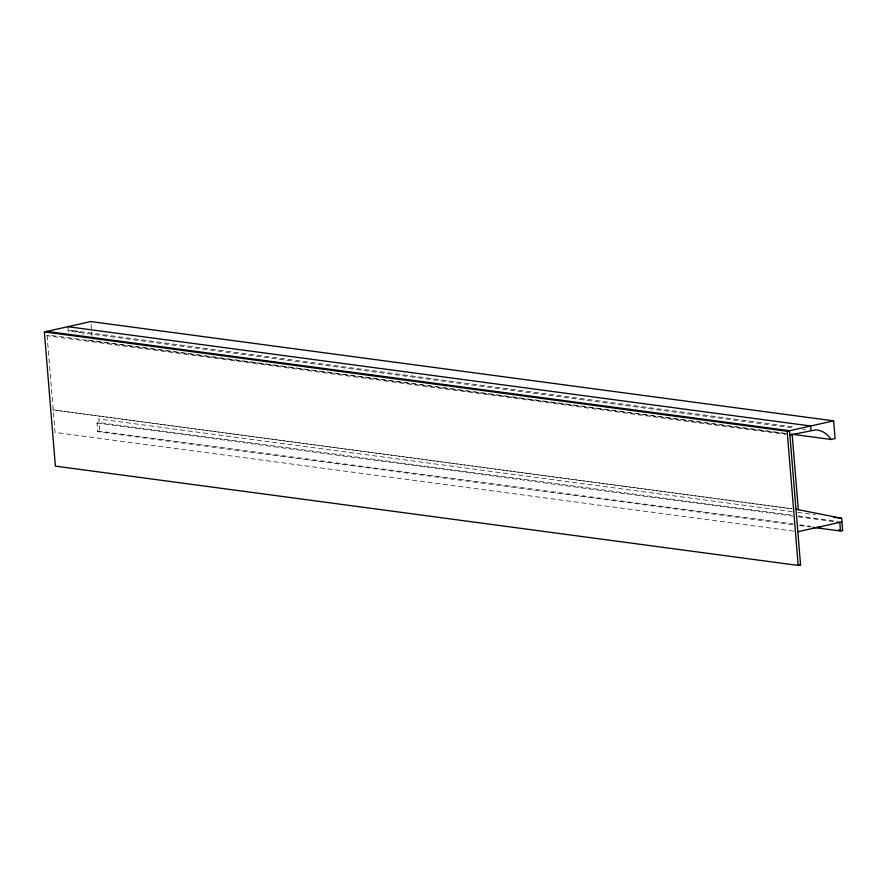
<?xml version="1.0" encoding="UTF-8"?>
<svg xmlns="http://www.w3.org/2000/svg" width="887" height="887" viewBox="0 0 887 887"><rect width="100%" height="100%" fill="white"/><g stroke="black" fill="none" stroke-linecap="round" stroke-linejoin="round"><path stroke-width="0.67" stroke-dasharray="4.43 3.33" d="M792.446 524.594L97.692 431.714L96.982 423.055L99.133 422.578L792.512 515.28M97.692 431.714L99.843 431.237L793.222 523.929M72.767 330.596L794.974 427.146M67.867 326.693L68.221 331.017L793.166 427.933M802.779 429.219L805.529 429.585M88.312 340.176L784.43 433.244M786.669 433.798L49.35 335.219L47.089 335.729L785.771 434.486M791.869 508.683L53.187 409.927L791.47 508.783M792.213 511.677L98.845 418.974L99.843 431.237M797.701 512.409L815.552 514.793M798.001 516.012L836.441 521.146M96.982 423.055L793.1 516.123M798.588 516.855L834.29 521.634M800.085 524.849L811.073 526.324M799.309 525.514L810.286 526.978M793.721 531.158L55.038 432.401L46.911 333.567M91.051 324.298L92.06 336.561M68.221 331.017A29.038 22.386 -82.4 0 1 83.356 334.632"/><path stroke-width="1.33" d="M46.734 331.394L789.53 430.705L800.562 564.897L798.189 565.429L55.382 466.13L44.35 331.926L90.829 321.571L833.636 420.87L835.088 438.599L831.108 439.486L791.293 434.153M44.35 331.926L787.157 431.237L833.636 420.87M789.885 435.029L815.574 429.907A29.038 22.386 -82.4 0 1 831.108 439.486M797.834 531.712L841.94 521.889M813.035 527.355L840.499 531.025L842.65 530.537L841.641 518.285L795.994 509.227M67.867 326.693L810.663 425.993L811.017 430.328M833.403 517.188L841.641 518.285M837.04 522L839.789 522.365L840.499 531.025M817.936 527.233L820.686 527.61M838.525 529.994L842.65 530.537M797.823 564.531L800.562 564.897M792.158 434.53L798.333 509.692M787.157 431.237L798.189 565.429"/></g></svg>
